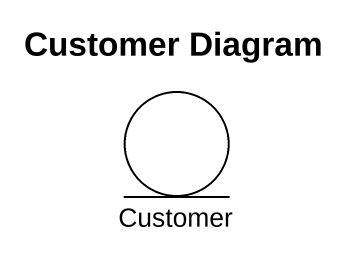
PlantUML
@startuml
title Customer Diagram
entity Customer
@enduml
